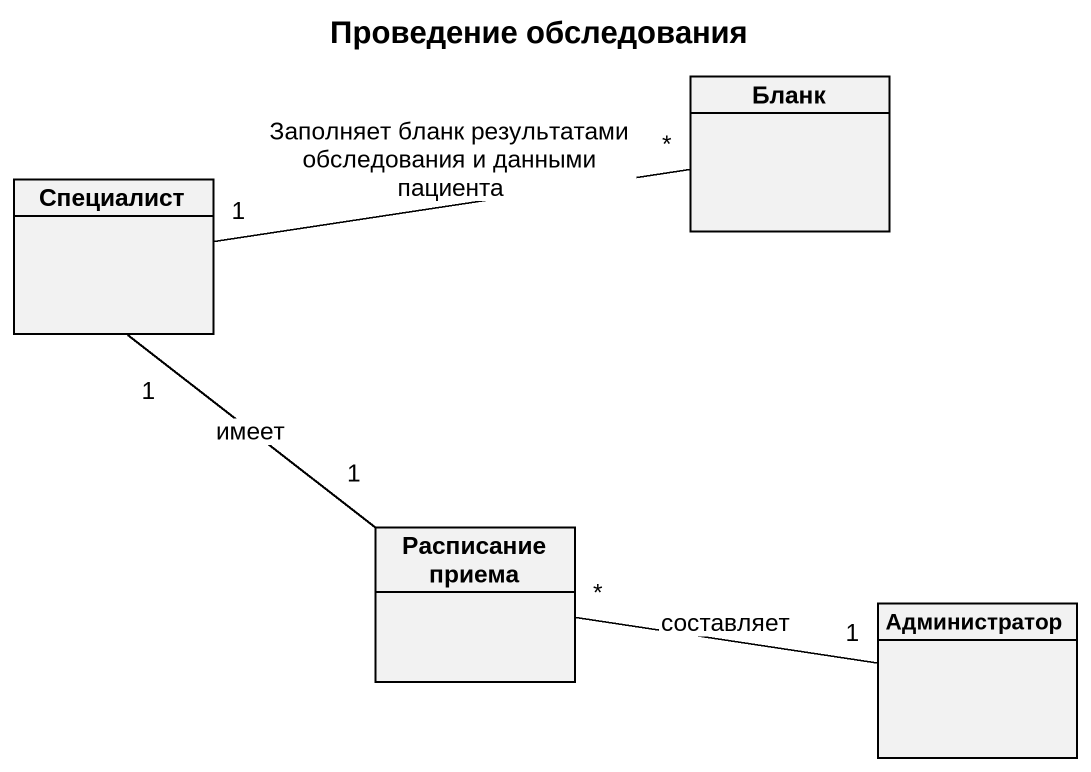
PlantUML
@startuml
title Проведение обследования
hide circle
hide empty members
class Бланк
class Специалист
class "Расписание приема" as Расписание_приема
class Администратор
Специалист "1" -right- "*" Бланк : Заполняет бланк результатами обследования и данными пациента
Специалист "1" -- "1" Расписание_приема : имеет
Администратор "1" -left- "*" Расписание_приема : составляет
@enduml
